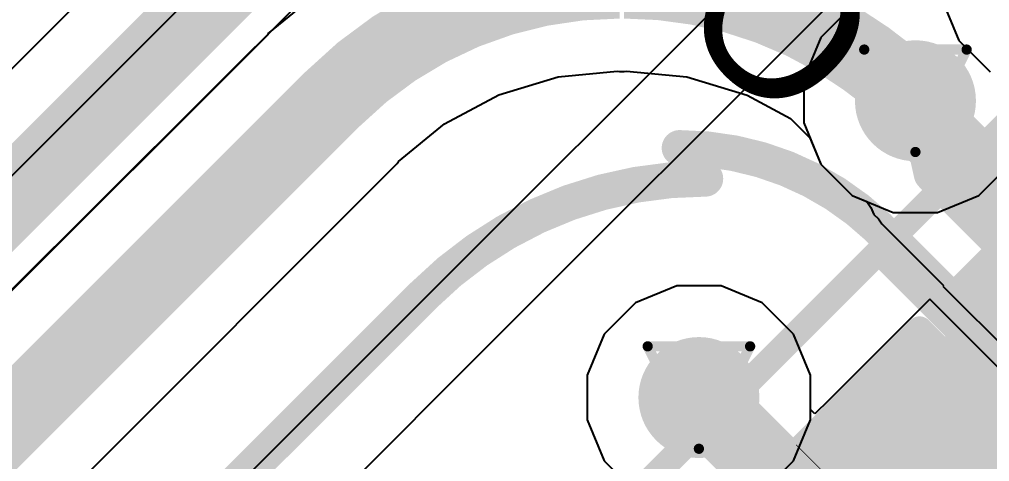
# Model space of a CAD drawing. Header units: inches. Extents: x 0 to 5359, y 0 to 5098.
# Drawn here: x 54.713 to 59.524, y 54.108 to 56.301 of the extents above; entities that cross this region are included whole.
import ezdxf

# ---------------------------------------------------------------- set-up
doc = ezdxf.new("R2010")
doc.units = ezdxf.units.IN
for name, color, linetype in [('Bottom Layer', 5, 'Continuous'), ('Bottom Overlay', 54, 'Continuous'), ('Bottom Paste', 16, 'Continuous'), ('Bottom Solder', 6, 'Continuous'), ('Drill Drawing', 1, 'Continuous'), ('Layer 1', 16, 'Continuous'), ('Layer 2', 76, 'Continuous'), ('Top Layer', 1, 'Continuous'), ('Top Overlay', 2, 'Continuous'), ('Top Paste', 8, 'Continuous'), ('Top Solder', 216, 'Continuous'), ('Via Holes', 16, 'Continuous')]:
    doc.layers.add(name, color=color, linetype=linetype)
doc.styles.add('Arial', font='', dxfattribs={"height": 0.2})
doc.styles.get('Arial').set_extended_font_data('Arial')

# ---------------------------------------------------------------- blocks, each defined once
blk = doc.blocks.new('LQFP_128_EP_14_14__64')
at = {"layer": 'Top Layer'}
for points in [[(6.8497, -0.6999), (6.8497, -0.4999), (8.3497, -0.4999), (8.3497, -0.6999)], [(6.8497, -1.1), (6.8497, -0.9), (8.3497, -0.9), (8.3497, -1.1)], [(6.8497, -1.4995), (6.8497, -1.2995), (8.3497, -1.2995), (8.3497, -1.4995)]]:
    blk.add_hatch(color=1, dxfattribs=at).paths.add_polyline_path(points)
at = {"layer": 'Top Paste'}
for points in [[(6.8497, -0.6999), (6.8497, -0.4999), (8.3497, -0.4999), (8.3497, -0.6999)], [(6.8497, -1.1), (6.8497, -0.9), (8.3497, -0.9), (8.3497, -1.1)], [(6.8497, -1.4995), (6.8497, -1.2995), (8.3497, -1.2995), (8.3497, -1.4995)]]:
    blk.add_hatch(color=8, dxfattribs=at).paths.add_polyline_path(points)
at = {"layer": 'Top Solder'}
for points in [[(6.7797, -0.7699), (6.7797, -0.4299), (8.4197, -0.4299), (8.4197, -0.7699)], [(6.7797, -1.17), (6.7797, -0.83), (8.4197, -0.83), (8.4197, -1.17)], [(6.7797, -1.5695), (6.7797, -1.2295), (8.4197, -1.2295), (8.4197, -1.5695)]]:
    blk.add_hatch(color=216, dxfattribs=at).paths.add_polyline_path(points)
at = {"layer": 'Top Overlay'}
blk.add_lwpolyline([(6.2499, -6.2499, 0.127, 0.127, 0), (6.2499, 6.2499, 0.127, 0.127, 0)], format="xyseb", dxfattribs=at)
blk = doc.blocks.new('R___0402_B_166')
at = {"layer": 'Bottom Layer'}
for points in [[(-0.2413, 0.3175), (-0.2413, -0.3175), (-0.6985, -0.3175), (-0.6985, 0.3175)], [(0.6985, 0.3175), (0.6985, -0.3175), (0.2413, -0.3175), (0.2413, 0.3175)]]:
    blk.add_hatch(color=5, dxfattribs=at).paths.add_polyline_path(points)
at = {"layer": 'Bottom Paste'}
for points in [[(-0.2413, 0.3175), (-0.2413, -0.3175), (-0.6985, -0.3175), (-0.6985, 0.3175)], [(0.6985, 0.3175), (0.6985, -0.3175), (0.2413, -0.3175), (0.2413, 0.3175)]]:
    blk.add_hatch(color=16, dxfattribs=at).paths.add_polyline_path(points)
at = {"layer": 'Bottom Solder'}
for points in [[(-0.1863, 0.3725), (-0.1863, -0.3725), (-0.7535, -0.3725), (-0.7535, 0.3725)], [(0.7535, 0.3725), (0.7535, -0.3725), (0.1863, -0.3725), (0.1863, 0.3725)]]:
    blk.add_hatch(color=6, dxfattribs=at).paths.add_polyline_path(points)
at = {"layer": 'Bottom Overlay'}
for points in [[(-0.7874, 0.4064, 0.127, 0.127, 0), (-0.7874, -0.4064, 0.127, 0.127, 0)], [(0.7874, 0.4064, 0.127, 0.127, 0), (-0.7874, 0.4064, 0.127, 0.127, 0)], [(0.8128, 0.4318, 0.00323, 0.00323, 0), (-0.8128, 0.4318, 0.00323, 0.00323, 0)], [(0.7874, 0.4064, 0.127, 0.127, 0), (0.7874, -0.4064, 0.127, 0.127, 0)], [(0.7874, -0.4064, 0.127, 0.127, 0), (-0.7874, -0.4064, 0.127, 0.127, 0)]]:
    blk.add_lwpolyline(points, format="xyseb", dxfattribs=at)
for points in [[(-0.8191, 0.4064, 0.0635, 0.0635, 1), (-0.7556, 0.4064, 0.0635, 0.0635, 1)], [(-0.8191, 0.4064, 0.0635, 0.0635, 1), (-0.7556, 0.4064, 0.0635, 0.0635, 1)], [(-0.8136, 0.4318, 0.00161, 0.00161, 1), (-0.812, 0.4318, 0.00161, 0.00161, 1)], [(0.7556, 0.4064, 0.0635, 0.0635, 1), (0.8191, 0.4064, 0.0635, 0.0635, 1)], [(0.7556, 0.4064, 0.0635, 0.0635, 1), (0.8191, 0.4064, 0.0635, 0.0635, 1)], [(0.812, 0.4318, 0.00161, 0.00161, 1), (0.8136, 0.4318, 0.00161, 0.00161, 1)], [(-0.8191, -0.4064, 0.0635, 0.0635, 1), (-0.7556, -0.4064, 0.0635, 0.0635, 1)], [(-0.8191, -0.4064, 0.0635, 0.0635, 1), (-0.7556, -0.4064, 0.0635, 0.0635, 1)], [(0.7556, -0.4064, 0.0635, 0.0635, 1), (0.8191, -0.4064, 0.0635, 0.0635, 1)], [(0.7556, -0.4064, 0.0635, 0.0635, 1), (0.8191, -0.4064, 0.0635, 0.0635, 1)]]:
    blk.add_lwpolyline(points, format="xyseb", close=True, dxfattribs=at)
blk = doc.blocks.new('C___0402_B_353')
at = {"layer": 'Bottom Layer'}
for points in [[(-0.2413, 0.3175), (-0.2413, -0.3175), (-0.6985, -0.3175), (-0.6985, 0.3175)], [(0.6985, 0.3175), (0.6985, -0.3175), (0.2413, -0.3175), (0.2413, 0.3175)]]:
    blk.add_hatch(color=5, dxfattribs=at).paths.add_polyline_path(points)
at = {"layer": 'Bottom Paste'}
for points in [[(-0.2413, 0.3175), (-0.2413, -0.3175), (-0.6985, -0.3175), (-0.6985, 0.3175)], [(0.6985, 0.3175), (0.6985, -0.3175), (0.2413, -0.3175), (0.2413, 0.3175)]]:
    blk.add_hatch(color=16, dxfattribs=at).paths.add_polyline_path(points)
at = {"layer": 'Bottom Solder'}
for points in [[(-0.1813, 0.3775), (-0.1813, -0.3775), (-0.7585, -0.3775), (-0.7585, 0.3775)], [(0.7585, 0.3775), (0.7585, -0.3775), (0.1813, -0.3775), (0.1813, 0.3775)]]:
    blk.add_hatch(color=6, dxfattribs=at).paths.add_polyline_path(points)
at = {"layer": 'Bottom Overlay'}
for points in [[(-0.2794, 0.4064, 0.127, 0.127, 0), (-0.7874, 0.4064, 0.127, 0.127, 0)], [(-0.7874, 0.4064, 0.127, 0.127, 0), (-0.7874, -0.4064, 0.127, 0.127, 0)], [(0.7874, 0.4064, 0.127, 0.127, 0), (0.2794, 0.4064, 0.127, 0.127, 0)], [(0.7874, 0.4064, 0.127, 0.127, 0), (0.7874, -0.4064, 0.127, 0.127, 0)], [(-0.2794, -0.4064, 0.127, 0.127, 0), (-0.7874, -0.4064, 0.127, 0.127, 0)], [(0.7874, -0.4064, 0.127, 0.127, 0), (0.2794, -0.4064, 0.127, 0.127, 0)]]:
    blk.add_lwpolyline(points, format="xyseb", dxfattribs=at)
for points in [[(-0.8191, 0.4064, 0.0635, 0.0635, 1), (-0.7556, 0.4064, 0.0635, 0.0635, 1)], [(-0.8191, 0.4064, 0.0635, 0.0635, 1), (-0.7556, 0.4064, 0.0635, 0.0635, 1)], [(-0.3111, 0.4064, 0.0635, 0.0635, 1), (-0.2477, 0.4064, 0.0635, 0.0635, 1)], [(0.2477, 0.4064, 0.0635, 0.0635, 1), (0.3111, 0.4064, 0.0635, 0.0635, 1)], [(0.7556, 0.4064, 0.0635, 0.0635, 1), (0.8191, 0.4064, 0.0635, 0.0635, 1)], [(0.7556, 0.4064, 0.0635, 0.0635, 1), (0.8191, 0.4064, 0.0635, 0.0635, 1)], [(-0.8191, -0.4064, 0.0635, 0.0635, 1), (-0.7556, -0.4064, 0.0635, 0.0635, 1)], [(-0.8191, -0.4064, 0.0635, 0.0635, 1), (-0.7556, -0.4064, 0.0635, 0.0635, 1)], [(-0.3111, -0.4064, 0.0635, 0.0635, 1), (-0.2477, -0.4064, 0.0635, 0.0635, 1)], [(0.2477, -0.4064, 0.0635, 0.0635, 1), (0.3111, -0.4064, 0.0635, 0.0635, 1)], [(0.7556, -0.4064, 0.0635, 0.0635, 1), (0.8191, -0.4064, 0.0635, 0.0635, 1)], [(0.7556, -0.4064, 0.0635, 0.0635, 1), (0.8191, -0.4064, 0.0635, 0.0635, 1)]]:
    blk.add_lwpolyline(points, format="xyseb", close=True, dxfattribs=at)

msp = doc.modelspace()

# ---------------------------------------------------------------- hatches: boundary and pattern name
at = {"layer": 'Bottom Layer'}
h = msp.add_hatch(color=5, dxfattribs=at)
edge = h.paths.add_edge_path()
edge.add_arc((59.1565, 55.8974), 0.3, 0, 360)
h = msp.add_hatch(color=5, dxfattribs=at)
edge = h.paths.add_edge_path()
edge.add_arc((58.0827, 54.4254), 0.3, 0, 360)
at = {"layer": 'Layer 1'}
h = msp.add_hatch(color=16, dxfattribs=at)
edge = h.paths.add_edge_path()
edge.add_arc((59.1565, 55.8974), 0.3, 0, 360)
h = msp.add_hatch(color=16, dxfattribs=at)
edge = h.paths.add_edge_path()
edge.add_arc((58.0827, 54.4254), 0.3, 0, 360)
at = {"layer": 'Layer 2'}
h = msp.add_hatch(color=76, dxfattribs=at)
edge = h.paths.add_edge_path()
edge.add_arc((59.1565, 55.8974), 0.3, 0, 360)
h = msp.add_hatch(color=76, dxfattribs=at)
edge = h.paths.add_edge_path()
edge.add_arc((58.0827, 54.4254), 0.3, 0, 360)
at = {"layer": 'Top Layer'}
h = msp.add_hatch(color=1, dxfattribs=at)
edge = h.paths.add_edge_path()
edge.add_arc((59.1565, 55.8974), 0.3, 0, 360)
msp.add_hatch(color=1, dxfattribs=at).paths.add_polyline_path([(59.0978, 55.2727), (58.9297, 55.1046), (60.4144, 53.6199), (60.5825, 53.788)])
h = msp.add_hatch(color=1, dxfattribs=at)
edge = h.paths.add_edge_path()
edge.add_arc((58.0827, 54.4254), 0.3, 0, 360)
at = {"layer": 'Via Holes'}
h = msp.add_hatch(color=7, dxfattribs=at)
edge = h.paths.add_edge_path()
edge.add_arc((59.1565, 55.8974), 0.15, 0, 360)
h = msp.add_hatch(color=7, dxfattribs=at)
edge = h.paths.add_edge_path()
edge.add_arc((58.0827, 54.4254), 0.15, 0, 360)

# ---------------------------------------------------------------- linework, layer by layer
at = {"layer": 'Bottom Layer'}
msp.add_line((56.8533, 58.2345), (54.0598, 55.4411), dxfattribs=at)
for points in [[(54.3938, 55.1341, 0.381, 0.381, 0), (57.2993, 58.0396, 0.381, 0.381, 0)], [(59.1565, 55.8381, 0.381, 0.381, 0), (59.1565, 55.8974, 0.381, 0.381, 0)], [(59.1565, 55.8381, 0.381, 0.381, 0), (59.9007, 55.0939, 0.381, 0.381, 0)], [(58.0827, 54.4254, 0.381, 0.381, 0), (58.6676, 53.8405, 0.381, 0.381, 0)], [(58.3882, 53.5275, 0.381, 0.381, 0), (59.1136, 54.2529, 0.381, 0.381, 0)]]:
    msp.add_lwpolyline(points, format="xyseb", dxfattribs=at)
for points in [[(59.0612, 55.8974, 0.1905, 0.1905, 1), (59.2517, 55.8974, 0.1905, 0.1905, 1)], [(59.0612, 55.8381, 0.1905, 0.1905, 1), (59.2517, 55.8381, 0.1905, 0.1905, 1)], [(59.0612, 55.8381, 0.1905, 0.1905, 1), (59.2517, 55.8381, 0.1905, 0.1905, 1)], [(57.9874, 54.4254, 0.1905, 0.1905, 1), (58.1779, 54.4254, 0.1905, 0.1905, 1)], [(59.0183, 54.2529, 0.1905, 0.1905, 1), (59.2088, 54.2529, 0.1905, 0.1905, 1)]]:
    msp.add_lwpolyline(points, format="xyseb", close=True, dxfattribs=at)
at = {"layer": 'Drill Drawing'}
for points in [[(58.9025, 56.1514, 0.0508, 0.0508, 0), (59.4105, 56.1514, 0.0508, 0.0508, 0)], [(58.9025, 56.1514, 0.0508, 0.0508, 0), (59.1565, 55.6434, 0.0508, 0.0508, 0)], [(59.1565, 55.6434, 0.0508, 0.0508, 0), (59.4105, 56.1514, 0.0508, 0.0508, 0)], [(57.8287, 54.6794, 0.0508, 0.0508, 0), (58.3367, 54.6794, 0.0508, 0.0508, 0)], [(57.8287, 54.6794, 0.0508, 0.0508, 0), (58.0827, 54.1714, 0.0508, 0.0508, 0)], [(58.0827, 54.1714, 0.0508, 0.0508, 0), (58.3367, 54.6794, 0.0508, 0.0508, 0)]]:
    msp.add_lwpolyline(points, format="xyseb", dxfattribs=at)
for points in [[(58.8898, 56.1514, 0.0254, 0.0254, 1), (58.9152, 56.1514, 0.0254, 0.0254, 1)], [(58.8898, 56.1514, 0.0254, 0.0254, 1), (58.9152, 56.1514, 0.0254, 0.0254, 1)], [(59.3978, 56.1514, 0.0254, 0.0254, 1), (59.4232, 56.1514, 0.0254, 0.0254, 1)], [(59.3978, 56.1514, 0.0254, 0.0254, 1), (59.4232, 56.1514, 0.0254, 0.0254, 1)], [(59.1438, 55.6434, 0.0254, 0.0254, 1), (59.1692, 55.6434, 0.0254, 0.0254, 1)], [(59.1438, 55.6434, 0.0254, 0.0254, 1), (59.1692, 55.6434, 0.0254, 0.0254, 1)], [(57.816, 54.6794, 0.0254, 0.0254, 1), (57.8414, 54.6794, 0.0254, 0.0254, 1)], [(57.816, 54.6794, 0.0254, 0.0254, 1), (57.8414, 54.6794, 0.0254, 0.0254, 1)], [(58.324, 54.6794, 0.0254, 0.0254, 1), (58.3494, 54.6794, 0.0254, 0.0254, 1)], [(58.324, 54.6794, 0.0254, 0.0254, 1), (58.3494, 54.6794, 0.0254, 0.0254, 1)], [(58.07, 54.1714, 0.0254, 0.0254, 1), (58.0954, 54.1714, 0.0254, 0.0254, 1)], [(58.07, 54.1714, 0.0254, 0.0254, 1), (58.0954, 54.1714, 0.0254, 0.0254, 1)]]:
    msp.add_lwpolyline(points, format="xyseb", close=True, dxfattribs=at)
at = {"layer": 'Layer 1'}
for p, q in [((58.8426, 56.367), (58.6868, 56.2112)), ((58.6868, 56.2112), (58.6025, 56.0076)), ((58.6025, 56.0076), (58.6025, 55.7872)), ((58.6025, 55.7872), (58.6868, 55.5835)), ((58.6868, 55.5835), (58.8426, 55.4277)), ((59.4703, 55.4277), (59.6261, 55.5835)), ((58.8426, 55.4277), (59.0463, 55.3434)), ((59.2666, 55.3434), (59.4703, 55.4277)), ((59.0463, 55.3434), (59.2666, 55.3434)), ((57.9725, 54.9794), (57.7688, 54.8951)), ((58.1929, 54.9794), (57.9725, 54.9794)), ((58.3965, 54.8951), (58.1929, 54.9794)), ((57.7688, 54.8951), (57.613, 54.7392)), ((58.5523, 54.7392), (58.3965, 54.8951)), ((57.613, 54.7392), (57.5287, 54.5356)), ((58.6367, 54.5356), (58.5523, 54.7392)), ((57.5287, 54.5356), (57.5287, 54.3152)), ((58.6367, 54.3152), (58.6367, 54.5356)), ((57.5287, 54.3152), (57.613, 54.1116)), ((58.5523, 54.1116), (58.6367, 54.3152)), ((57.613, 54.1116), (57.7688, 53.9558)), ((58.3965, 53.9558), (58.5523, 54.1116))]:
    msp.add_line(p, q, dxfattribs=at)
at = {"layer": 'Layer 2'}
for p, q in [((61.6554, 62.5058), (54.243, 55.0934)), ((54.6433, 54.9277), (62.1405, 62.4249)), ((61.7311, 59.9258), (56.733, 54.9277)), ((57.0077, 54.653), (59.1785, 56.8239)), ((59.287, 56.4007), (59.3713, 56.1971)), ((59.3713, 56.1971), (59.5272, 56.0413)), ((57.9725, 54.9794), (57.7688, 54.8951)), ((58.1929, 54.9794), (57.9725, 54.9794)), ((58.3965, 54.8951), (58.1929, 54.9794)), ((56.733, 54.9277), (55.8602, 54.055)), ((57.7688, 54.8951), (57.613, 54.7392)), ((58.5523, 54.7392), (58.3965, 54.8951)), ((57.613, 54.7392), (57.5287, 54.5356)), ((58.6367, 54.5356), (58.5523, 54.7392)), ((56.3235, 53.9688), (57.0077, 54.653)), ((57.5287, 54.5356), (57.5287, 54.3152)), ((58.6367, 54.3152), (58.6367, 54.5356)), ((57.5287, 54.3152), (57.613, 54.1116)), ((58.5523, 54.1116), (58.6367, 54.3152)), ((57.613, 54.1116), (57.7688, 53.9558)), ((58.3965, 53.9558), (58.5523, 54.1116))]:
    msp.add_line(p, q, dxfattribs=at)
at = {"layer": 'Top Layer'}
for p, q in [((56.3178, 56.5361), (55.9438, 56.2292)), ((55.9461, 56.2269), (53.7418, 54.0226)), ((55.9438, 56.2292), (55.9461, 56.2269)), ((57.0913, 55.9271), (57.3843, 56.016)), ((57.3843, 56.016), (57.6771, 56.0448)), ((57.6771, 56.0448), (57.689, 56.0424)), ((57.689, 56.0424), (57.712, 56.0424)), ((57.712, 56.0424), (57.7244, 56.0449)), ((57.7244, 56.0449), (58.0229, 56.0155)), ((58.0229, 56.0155), (58.3217, 55.9248)), ((56.8212, 55.7827), (57.0913, 55.9271)), ((58.3217, 55.9248), (58.537, 55.8098)), ((58.537, 55.8098), (58.6327, 55.714)), ((56.5937, 55.596), (56.8212, 55.7827)), ((58.6327, 55.714), (58.6868, 55.5835)), ((54.3827, 53.3817), (56.587, 55.586)), ((56.587, 55.586), (56.5937, 55.596)), ((56.587, 55.586), (56.587, 55.586)), ((56.587, 55.586), (56.587, 55.586)), ((58.6868, 55.5835), (58.8426, 55.4277)), ((58.8426, 55.4277), (58.9161, 55.3973)), ((58.9161, 55.3973), (58.9355, 55.3682)), ((58.9355, 55.3682), (58.9509, 55.3332)), ((58.9509, 55.3332), (58.973, 55.3121)), ((58.973, 55.3121), (58.99, 55.2867)), ((58.99, 55.2867), (59.2953, 54.9813)), ((57.9725, 54.9794), (57.7688, 54.8951)), ((58.1929, 54.9794), (57.9725, 54.9794)), ((58.3965, 54.8951), (58.1929, 54.9794)), ((59.2953, 54.9813), (59.2922, 54.9782)), ((59.2922, 54.9782), (60.5325, 53.738)), ((57.7688, 54.8951), (57.613, 54.7392)), ((58.5523, 54.7392), (58.3965, 54.8951)), ((59.2271, 54.9131), (58.7265, 54.4125)), ((60.4674, 53.6728), (59.2271, 54.9131)), ((57.613, 54.7392), (57.5287, 54.5356)), ((58.6367, 54.5356), (58.5523, 54.7392)), ((57.5287, 54.5356), (57.5287, 54.3152)), ((58.6367, 54.3659), (58.6367, 54.5356)), ((58.6583, 54.3443), (58.6367, 54.3659)), ((58.7265, 54.4125), (58.6583, 54.3443)), ((57.5287, 54.3152), (57.613, 54.1116)), ((57.613, 54.1116), (57.7688, 53.9558))]:
    msp.add_line(p, q, dxfattribs=at)
for points in [[(56.2666, 55.9064, 0.381, 0.381, -0.198912), (57.689, 56.4957, 0.381, 0.381, 0)], [(57.712, 56.4957, 0.381, 0.381, -0.158195), (58.9115, 56.1064, 0.381, 0.381, 0)], [(58.9115, 56.1064, 0.381, 0.381, -0.039475), (59.1565, 55.8974, 0.381, 0.381, 0)], [(53.8287, 53.4686, 0.381, 0.381, 0), (56.2665, 55.9064, 0.381, 0.381, 0)], [(59.1565, 55.8974, 0.1778, 0.1778, 0), (59.2372, 55.5339, 0.1778, 0.1778, 0)], [(57.9872, 55.6632, 0.1778, 0.1778, -0.217535), (59.0659, 55.17, 0.1778, 0.1778, 0)], [(59.2372, 55.5339, 0.1778, 0.1778, 0), (60.2525, 54.5186, 0.1778, 0.1778, 0)], [(56.7178, 54.9323, 0.1778, 0.1778, -0.199101), (58.1142, 55.5108, 0.1778, 0.1778, 0)], [(59.1929, 55.0176, 0.1778, 0.1778, 0), (59.2264, 54.9789, 0.1778, 0.1778, 0)], [(59.2264, 54.9789, 0.1778, 0.1778, 0), (59.9696, 54.2357, 0.1778, 0.1778, 0)], [(54.0842, 52.2987, 0.1778, 0.1778, 0), (56.7178, 54.9323, 0.1778, 0.1778, 0)], [(58.0827, 54.4254, 0.1778, 0.1778, 0), (59.121, 53.3871, 0.1778, 0.1778, 0)]]:
    msp.add_lwpolyline(points, format="xyseb", dxfattribs=at)
for points in [[(58.8162, 56.1064, 0.1905, 0.1905, 1), (59.0067, 56.1064, 0.1905, 0.1905, 1)], [(58.8162, 56.1064, 0.1905, 0.1905, 1), (59.0067, 56.1064, 0.1905, 0.1905, 1)], [(56.1713, 55.9064, 0.1905, 0.1905, 1), (56.3618, 55.9064, 0.1905, 0.1905, 1)], [(56.1713, 55.9064, 0.1905, 0.1905, 1), (56.3618, 55.9064, 0.1905, 0.1905, 1)], [(59.0612, 55.8974, 0.1905, 0.1905, 1), (59.2517, 55.8974, 0.1905, 0.1905, 1)], [(59.112, 55.8974, 0.0889, 0.0889, 1), (59.2009, 55.8974, 0.0889, 0.0889, 1)], [(57.9428, 55.6632, 0.0889, 0.0889, 1), (58.0317, 55.6632, 0.0889, 0.0889, 1)], [(59.1928, 55.5339, 0.0889, 0.0889, 1), (59.2817, 55.5339, 0.0889, 0.0889, 1)], [(59.1928, 55.5339, 0.0889, 0.0889, 1), (59.2817, 55.5339, 0.0889, 0.0889, 1)], [(58.0698, 55.5108, 0.0889, 0.0889, 1), (58.1587, 55.5108, 0.0889, 0.0889, 1)], [(59.0215, 55.17, 0.0889, 0.0889, 1), (59.1104, 55.17, 0.0889, 0.0889, 1)], [(59.1485, 55.0176, 0.0889, 0.0889, 1), (59.2374, 55.0176, 0.0889, 0.0889, 1)], [(59.182, 54.9789, 0.0889, 0.0889, 1), (59.2709, 54.9789, 0.0889, 0.0889, 1)], [(59.182, 54.9789, 0.0889, 0.0889, 1), (59.2709, 54.9789, 0.0889, 0.0889, 1)], [(56.6733, 54.9323, 0.0889, 0.0889, 1), (56.7622, 54.9323, 0.0889, 0.0889, 1)], [(56.6733, 54.9323, 0.0889, 0.0889, 1), (56.7622, 54.9323, 0.0889, 0.0889, 1)], [(58.0382, 54.4254, 0.0889, 0.0889, 1), (58.1271, 54.4254, 0.0889, 0.0889, 1)]]:
    msp.add_lwpolyline(points, format="xyseb", close=True, dxfattribs=at)

# ---------------------------------------------------------------- block references
for name, p, rotation in [('LQFP_128_EP_14_14__64', (55.0201, 60.0337), 315), ('C___0402_B_353', (60.1967, 54.6715), 135), ('R___0402_B_166', (59.4459, 53.9206), 135)]:
    msp.add_blockref(name, p, dxfattribs=dict(rotation=rotation))

# ---------------------------------------------------------------- texts
at = {"layer": 'Bottom Overlay', "style": 'Arial', "text_generation_flag": 2}
msp.add_text('C35', height=0.762, rotation=315, dxfattribs=at).set_placement((58.5113, 55.7374))

doc.saveas('drawing.dxf')
